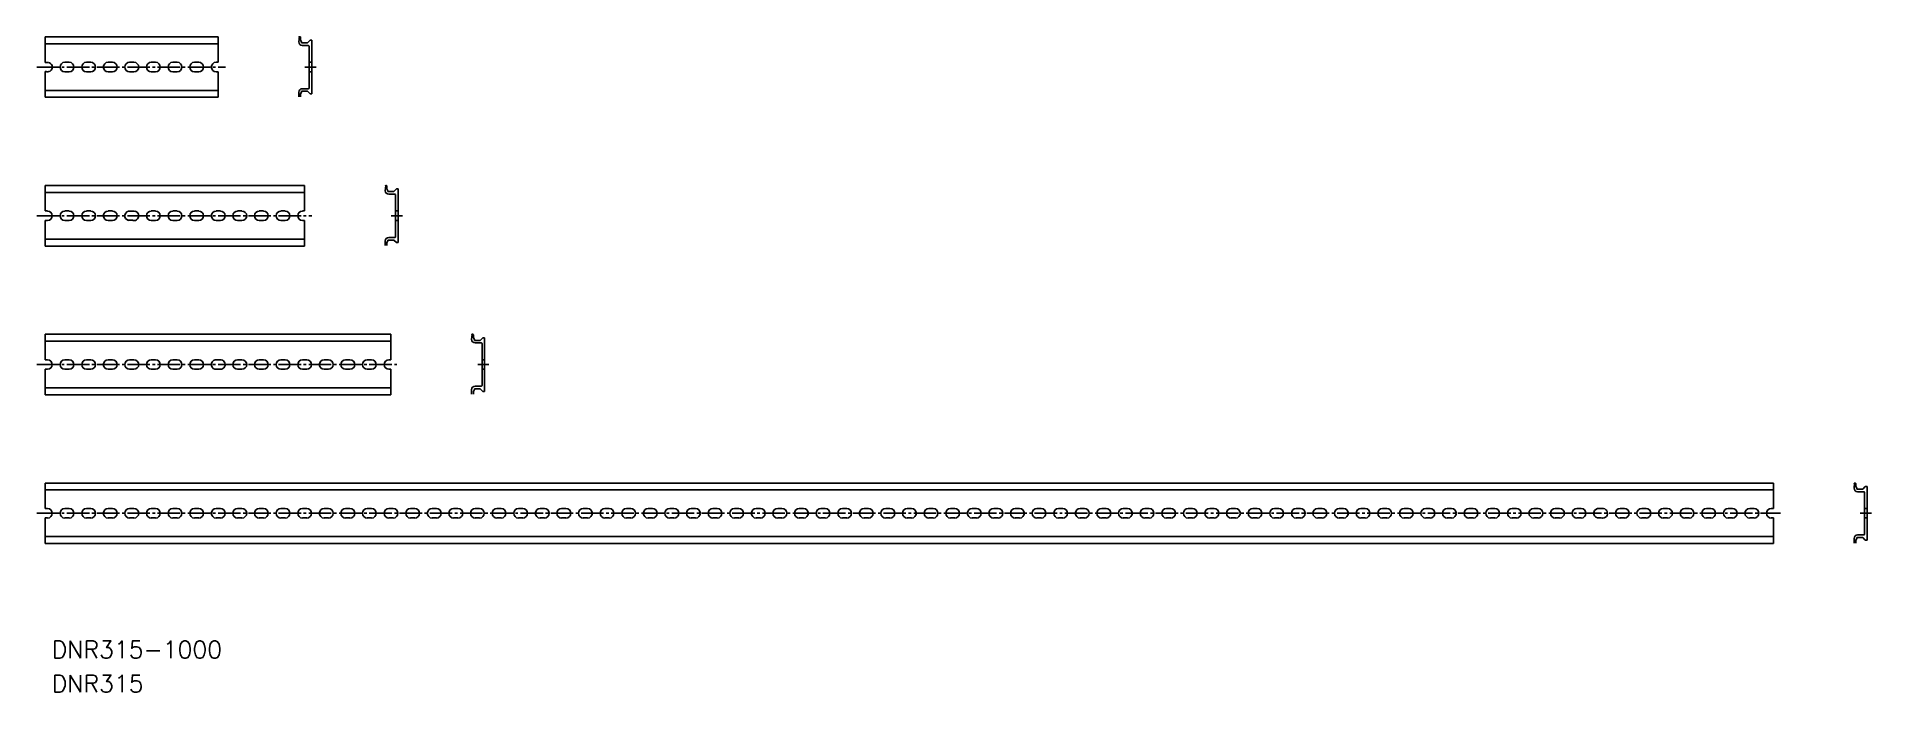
# Model space of a CAD drawing. Extents: x -837 to 224, y 81 to 460.
import ezdxf

# ---------------------------------------------------------------- set-up
doc = ezdxf.new("R2010")
doc.units = 0
doc.linetypes.add('CENTER', pattern=[17.5, 13, -1.5, 1.5, -1.5])
doc.linetypes.add('DASHED', pattern=[3.5, 2, -1.5])
doc.layers.get('0').update_dxf_attribs({"linetype": 'CONTINUOUS'})
doc.layers.add('CENTER', color=1, linetype='CENTER')
doc.styles.get("Standard").update_dxf_attribs({"font": 'txt.shx', "bigfont": '@extfont2.shx'})

msp = doc.modelspace()

# ---------------------------------------------------------------- linework, layer by layer
at = {"color": 7, "linetype": 'CONTINUOUS'}
for p, q in [((-832.3, 460.3), (-732.3, 460.3)), ((-832.3, 445.6), (-832.3, 460.3)), ((-832.3, 460.3), (-832.3, 445.5)), ((-732.3, 460.3), (-732.3, 445.6)), ((-685.6, 457.3), (-685.3, 460.3)), ((-684.9, 460.3), (-685.3, 460.3)), ((-684.6, 458.3), (-684.6, 460)), ((-684, 457.3), (-684.6, 458.3)), ((-684, 457.3), (-684, 456.8)), ((-684, 456.8), (-680.6, 456.8)), ((-679.1, 458.3), (-680.6, 456.8)), ((-678.1, 458.3), (-679.1, 458.3)), ((-678.1, 427.3), (-678.1, 458.3)), ((-832.3, 456.3), (-732.3, 456.3)), ((-683.6, 455.3), (-680.1, 455.3)), ((-679.6, 430.8), (-679.6, 454.8)), ((-830.6, 445.5), (-832.3, 445.5)), ((-832.3, 440.2), (-831.7, 440.2)), ((-832.3, 440.2), (-832.3, 425.3)), ((-818.5, 445.6), (-821, 445.6)), ((-818.5, 440.1), (-821, 440.1)), ((-806, 445.6), (-808.5, 445.6)), ((-806, 440.1), (-808.5, 440.1)), ((-793.5, 445.6), (-796, 445.6)), ((-793.5, 440.1), (-796, 440.1)), ((-781, 445.6), (-783.5, 445.6)), ((-781, 440.1), (-783.5, 440.1)), ((-769.8, 445.6), (-771, 445.6)), ((-768.5, 445.6), (-771, 445.6)), ((-769.8, 440.1), (-771, 440.1)), ((-768.5, 440.1), (-771, 440.1)), ((-756, 445.6), (-758.5, 445.6)), ((-756, 440.1), (-758.5, 440.1)), ((-743.5, 445.6), (-746, 445.6)), ((-743.5, 440.1), (-746, 440.1)), ((-732.3, 445.6), (-733.5, 445.6)), ((-732.3, 440.1), (-733.5, 440.1)), ((-732.3, 440.1), (-732.3, 425.3)), ((-832.3, 429.3), (-732.3, 429.3)), ((-732.3, 425.3), (-832.3, 425.3)), ((-685.6, 428.3), (-685.6, 425.6)), ((-684, 428.3), (-684.6, 427.3)), ((-684.6, 427.3), (-684.6, 425.6)), ((-684, 428.8), (-680.6, 428.8)), ((-684, 428.3), (-684, 428.8)), ((-683.6, 430.3), (-680.1, 430.3)), ((-679.1, 427.3), (-680.6, 428.8)), ((-678.1, 427.3), (-679.1, 427.3)), ((-832.3, 374.3), (-682.3, 374.3)), ((-832.3, 359.6), (-832.3, 374.3)), ((-832.3, 374.3), (-832.3, 359.6)), ((-682.3, 374.3), (-682.3, 359.6)), ((-635.6, 371.3), (-635.3, 374.3)), ((-634.9, 374.3), (-635.3, 374.3)), ((-634.6, 372.3), (-634.6, 374)), ((-634, 371.3), (-634.6, 372.3)), ((-629.1, 372.3), (-630.6, 370.8)), ((-628.1, 372.3), (-629.1, 372.3)), ((-628.1, 341.3), (-628.1, 372.3)), ((-832.3, 370.3), (-682.3, 370.3)), ((-634, 371.3), (-634, 370.8)), ((-634, 370.8), (-630.6, 370.8)), ((-633.6, 369.3), (-630.1, 369.3)), ((-629.6, 344.8), (-629.6, 368.8)), ((-832.3, 359.6), (-831, 359.6)), ((-832.3, 354.1), (-831, 354.1)), ((-832.3, 339.3), (-832.3, 354.1)), ((-832.3, 354.1), (-832.3, 339.3)), ((-821, 359.6), (-818.5, 359.6)), ((-821, 354.1), (-818.5, 354.1)), ((-808.5, 359.6), (-806, 359.6)), ((-808.5, 354.1), (-806, 354.1)), ((-796, 359.6), (-793.5, 359.6)), ((-796, 354.1), (-793.5, 354.1)), ((-784.2, 354.2), (-781.7, 354.2)), ((-780.6, 359.5), (-783.1, 359.5)), ((-768.5, 359.6), (-771, 359.6)), ((-768.5, 354.1), (-771, 354.1)), ((-756, 359.6), (-758.5, 359.6)), ((-756, 354.1), (-758.5, 354.1)), ((-743.5, 359.6), (-746, 359.6)), ((-743.5, 354.1), (-746, 354.1)), ((-731, 359.6), (-733.5, 359.6)), ((-731, 354.1), (-733.5, 354.1)), ((-719.8, 359.6), (-721, 359.6)), ((-718.5, 359.6), (-721, 359.6)), ((-719.8, 354.1), (-721, 354.1)), ((-718.5, 354.1), (-721, 354.1)), ((-706, 359.6), (-708.5, 359.6)), ((-706, 354.1), (-708.5, 354.1)), ((-693.5, 359.6), (-696, 359.6)), ((-693.5, 354.1), (-696, 354.1)), ((-682.3, 359.6), (-683.5, 359.6)), ((-682.3, 354.1), (-683.5, 354.1)), ((-682.3, 354.1), (-682.3, 339.3)), ((-832.3, 343.3), (-682.3, 343.3)), ((-635.6, 342.3), (-635.6, 339.6)), ((-634, 342.3), (-634.6, 341.3)), ((-634.6, 341.3), (-634.6, 339.6)), ((-634, 342.8), (-630.6, 342.8)), ((-634, 342.3), (-634, 342.8)), ((-633.6, 344.3), (-630.1, 344.3)), ((-629.1, 341.3), (-630.6, 342.8)), ((-628.1, 341.3), (-629.1, 341.3)), ((-682.3, 339.3), (-832.3, 339.3)), ((-832.3, 288.3), (-632.3, 288.3)), ((-832.3, 273.6), (-832.3, 288.3)), ((-832.3, 288.3), (-832.3, 273.6)), ((-632.3, 288.3), (-632.3, 273.6)), ((-585.6, 285.3), (-585.3, 288.3)), ((-584.9, 288.3), (-585.3, 288.3)), ((-584.6, 286.3), (-584.6, 288)), ((-832.3, 284.3), (-632.3, 284.3)), ((-584, 285.3), (-584.6, 286.3)), ((-584, 285.3), (-584, 284.8)), ((-584, 284.8), (-580.6, 284.8)), ((-583.6, 283.3), (-580.1, 283.3)), ((-579.1, 286.3), (-580.6, 284.8)), ((-579.6, 258.8), (-579.6, 282.8)), ((-578.1, 286.3), (-579.1, 286.3)), ((-578.1, 255.3), (-578.1, 286.3)), ((-832.3, 273.6), (-831, 273.6)), ((-832.3, 268.1), (-831, 268.1)), ((-832.3, 253.3), (-832.3, 268.1)), ((-832.3, 268.1), (-832.3, 253.3)), ((-821, 273.6), (-818.5, 273.6)), ((-821, 268.1), (-818.5, 268.1)), ((-808.5, 273.6), (-806, 273.6)), ((-808.5, 268.1), (-806, 268.1)), ((-796, 273.6), (-793.5, 273.6)), ((-796, 268.1), (-793.5, 268.1)), ((-783.5, 273.6), (-781, 273.6)), ((-783.5, 268.1), (-781, 268.1)), ((-771, 273.6), (-768.5, 273.6)), ((-771, 268.1), (-768.5, 268.1)), ((-758.5, 273.6), (-756, 273.6)), ((-758.5, 268.1), (-756, 268.1)), ((-746, 273.6), (-743.5, 273.6)), ((-746, 268.1), (-743.5, 268.1)), ((-734.2, 268.2), (-731.7, 268.2)), ((-730.6, 273.5), (-733.1, 273.5)), ((-718.5, 273.6), (-721, 273.6)), ((-718.5, 268.1), (-721, 268.1)), ((-706, 273.6), (-708.5, 273.6)), ((-706, 268.1), (-708.5, 268.1)), ((-693.5, 273.6), (-696, 273.6)), ((-693.5, 268.1), (-696, 268.1)), ((-681, 273.6), (-683.5, 273.6)), ((-681, 268.1), (-683.5, 268.1)), ((-669.8, 273.6), (-671, 273.6)), ((-668.5, 273.6), (-671, 273.6)), ((-669.8, 268.1), (-671, 268.1)), ((-668.5, 268.1), (-671, 268.1)), ((-656, 273.6), (-658.5, 273.6)), ((-656, 268.1), (-658.5, 268.1)), ((-643.5, 273.6), (-646, 273.6)), ((-643.5, 268.1), (-646, 268.1)), ((-632.3, 273.6), (-633.5, 273.6)), ((-632.3, 268.1), (-633.5, 268.1)), ((-632.3, 268.1), (-632.3, 253.3)), ((-832.3, 257.3), (-632.3, 257.3)), ((-585.6, 256.3), (-585.6, 253.6)), ((-584, 256.3), (-584.6, 255.3)), ((-584.6, 255.3), (-584.6, 253.6)), ((-584, 256.8), (-580.6, 256.8)), ((-584, 256.3), (-584, 256.8)), ((-583.6, 258.3), (-580.1, 258.3)), ((-579.1, 255.3), (-580.6, 256.8)), ((-578.1, 255.3), (-579.1, 255.3)), ((-632.3, 253.3), (-832.3, 253.3)), ((-832.3, 202.3), (167.7, 202.3)), ((-832.3, 187.6), (-832.3, 202.3)), ((167.7, 202.3), (167.7, 187.6)), ((214.4, 199.3), (214.7, 202.3)), ((215.1, 202.3), (214.7, 202.3)), ((215.4, 200.3), (215.4, 202)), ((-832.3, 198.3), (167.7, 198.3)), ((216, 199.3), (215.4, 200.3)), ((216, 199.3), (216, 198.8)), ((216, 198.8), (219.4, 198.8)), ((216.4, 197.3), (219.9, 197.3)), ((220.9, 200.3), (219.4, 198.8)), ((220.4, 172.8), (220.4, 196.8)), ((221.9, 200.3), (220.9, 200.3)), ((221.9, 169.3), (221.9, 200.3)), ((-832.3, 187.6), (-831, 187.6)), ((-832.3, 182.1), (-831, 182.1)), ((-832.3, 167.3), (-832.3, 182.1)), ((-821, 187.6), (-818.5, 187.6)), ((-821, 182.1), (-818.5, 182.1)), ((-808.5, 187.6), (-806, 187.6)), ((-808.5, 182.1), (-806, 182.1)), ((-796, 187.6), (-793.5, 187.6)), ((-796, 182.1), (-793.5, 182.1)), ((-783.5, 187.6), (-781, 187.6)), ((-783.5, 182.1), (-781, 182.1)), ((-771, 187.6), (-768.5, 187.6)), ((-771, 182.1), (-768.5, 182.1)), ((-758.5, 187.6), (-756, 187.6)), ((-758.5, 182.1), (-756, 182.1)), ((-746, 187.6), (-743.5, 187.6)), ((-746, 182.1), (-743.5, 182.1)), ((-733.5, 187.6), (-731, 187.6)), ((-733.5, 182.1), (-731, 182.1)), ((-721, 187.6), (-718.5, 187.6)), ((-721, 182.1), (-718.5, 182.1)), ((-708.5, 187.6), (-706, 187.6)), ((-708.5, 182.1), (-706, 182.1)), ((-696, 187.6), (-693.5, 187.6)), ((-696, 182.1), (-693.5, 182.1)), ((-683.5, 187.6), (-681, 187.6)), ((-683.5, 182.1), (-681, 182.1)), ((-671, 187.6), (-668.5, 187.6)), ((-671, 182.1), (-668.5, 182.1)), ((-658.5, 187.6), (-656, 187.6)), ((-658.5, 182.1), (-656, 182.1)), ((-646, 187.6), (-643.5, 187.6)), ((-646, 182.1), (-643.5, 182.1)), ((-633.5, 187.6), (-631, 187.6)), ((-633.5, 182.1), (-631, 182.1)), ((-621, 187.6), (-618.5, 187.6)), ((-621, 182.1), (-618.5, 182.1)), ((-608.5, 187.6), (-606, 187.6)), ((-608.5, 182.1), (-606, 182.1)), ((-596, 187.6), (-593.5, 187.6)), ((-596, 182.1), (-593.5, 182.1)), ((-583.5, 187.6), (-581, 187.6)), ((-583.5, 182.1), (-581, 182.1)), ((-571, 187.6), (-568.5, 187.6)), ((-571, 182.1), (-568.5, 182.1)), ((-558.5, 187.6), (-556, 187.6)), ((-558.5, 182.1), (-556, 182.1)), ((-546, 187.6), (-543.5, 187.6)), ((-546, 182.1), (-543.5, 182.1)), ((-533.5, 187.6), (-531, 187.6)), ((-533.5, 182.1), (-531, 182.1)), ((-521, 187.6), (-518.5, 187.6)), ((-521, 182.1), (-518.5, 182.1)), ((-508.5, 187.6), (-506, 187.6)), ((-508.5, 182.1), (-506, 182.1)), ((-496, 187.6), (-493.5, 187.6)), ((-496, 182.1), (-493.5, 182.1)), ((-483.5, 187.6), (-481, 187.6)), ((-483.5, 182.1), (-481, 182.1)), ((-471, 187.6), (-468.5, 187.6)), ((-471, 182.1), (-468.5, 182.1)), ((-458.5, 187.6), (-456, 187.6)), ((-458.5, 182.1), (-456, 182.1)), ((-446, 187.6), (-443.5, 187.6)), ((-446, 182.1), (-443.5, 182.1)), ((-433.5, 187.6), (-431, 187.6)), ((-433.5, 182.1), (-431, 182.1)), ((-421, 187.6), (-418.5, 187.6)), ((-421, 182.1), (-418.5, 182.1)), ((-408.5, 187.6), (-406, 187.6)), ((-408.5, 182.1), (-406, 182.1)), ((-396, 187.6), (-393.5, 187.6)), ((-396, 182.1), (-393.5, 182.1)), ((-383.5, 187.6), (-381, 187.6)), ((-383.5, 182.1), (-381, 182.1)), ((-371, 187.6), (-368.5, 187.6)), ((-371, 182.1), (-368.5, 182.1)), ((-358.5, 187.6), (-356, 187.6)), ((-358.5, 182.1), (-356, 182.1)), ((-346, 187.6), (-343.5, 187.6)), ((-346, 182.1), (-343.5, 182.1)), ((-333.5, 187.6), (-331, 187.6)), ((-333.5, 182.1), (-331, 182.1)), ((-321, 187.6), (-318.5, 187.6)), ((-321, 182.1), (-318.5, 182.1)), ((-308.5, 187.6), (-306, 187.6)), ((-308.5, 182.1), (-306, 182.1)), ((-296, 187.6), (-293.5, 187.6)), ((-296, 182.1), (-293.5, 182.1)), ((-283.5, 187.6), (-281, 187.6)), ((-283.5, 182.1), (-281, 182.1)), ((-271, 187.6), (-268.5, 187.6)), ((-271, 182.1), (-268.5, 182.1)), ((-258.5, 187.6), (-256, 187.6)), ((-258.5, 182.1), (-256, 182.1)), ((-246, 187.6), (-243.5, 187.6)), ((-246, 182.1), (-243.5, 182.1)), ((-233.5, 187.6), (-231, 187.6)), ((-233.5, 182.1), (-231, 182.1)), ((-221, 187.6), (-218.5, 187.6)), ((-221, 182.1), (-218.5, 182.1)), ((-208.5, 187.6), (-206, 187.6)), ((-208.5, 182.1), (-206, 182.1)), ((-196, 187.6), (-193.5, 187.6)), ((-196, 182.1), (-193.5, 182.1)), ((-183.5, 187.6), (-181, 187.6)), ((-183.5, 182.1), (-181, 182.1)), ((-171, 187.6), (-168.5, 187.6)), ((-171, 182.1), (-168.5, 182.1)), ((-158.5, 187.6), (-156, 187.6)), ((-158.5, 182.1), (-156, 182.1)), ((-146, 187.6), (-143.5, 187.6)), ((-146, 182.1), (-143.5, 182.1)), ((-133.5, 187.6), (-131, 187.6)), ((-133.5, 182.1), (-131, 182.1)), ((-121, 187.6), (-118.5, 187.6)), ((-121, 182.1), (-118.5, 182.1)), ((-108.5, 187.6), (-106, 187.6)), ((-108.5, 182.1), (-106, 182.1)), ((-96, 187.6), (-93.5, 187.6)), ((-96, 182.1), (-93.5, 182.1)), ((-83.5, 187.6), (-81, 187.6)), ((-83.5, 182.1), (-81, 182.1)), ((-71, 187.6), (-68.5, 187.6)), ((-71, 182.1), (-68.5, 182.1)), ((-58.5, 187.6), (-56, 187.6)), ((-58.5, 182.1), (-56, 182.1)), ((-46, 187.6), (-43.5, 187.6)), ((-46, 182.1), (-43.5, 182.1)), ((-33.5, 187.6), (-31, 187.6)), ((-33.5, 182.1), (-31, 182.1)), ((-21, 187.6), (-18.5, 187.6)), ((-21, 182.1), (-18.5, 182.1)), ((-8.5, 187.6), (-6, 187.6)), ((-8.5, 182.1), (-6, 182.1)), ((4, 187.6), (6.5, 187.6)), ((4, 182.1), (6.5, 182.1)), ((16.5, 187.6), (19, 187.6)), ((16.5, 182.1), (19, 182.1)), ((29, 187.6), (31.5, 187.6)), ((29, 182.1), (31.5, 182.1)), ((41.5, 187.6), (44, 187.6)), ((41.5, 182.1), (44, 182.1)), ((54, 187.6), (56.5, 187.6)), ((54, 182.1), (56.5, 182.1)), ((65.8, 182.2), (68.3, 182.2)), ((69.4, 187.5), (66.9, 187.5)), ((81.5, 187.6), (79, 187.6)), ((81.5, 182.1), (79, 182.1)), ((94, 187.6), (91.5, 187.6)), ((94, 182.1), (91.5, 182.1)), ((106.5, 187.6), (104, 187.6)), ((106.5, 182.1), (104, 182.1)), ((119, 187.6), (116.5, 187.6)), ((119, 182.1), (116.5, 182.1)), ((130.2, 187.6), (129, 187.6)), ((131.5, 187.6), (129, 187.6)), ((130.2, 182.1), (129, 182.1)), ((131.5, 182.1), (129, 182.1)), ((144, 187.6), (141.5, 187.6)), ((144, 182.1), (141.5, 182.1)), ((156.5, 187.6), (154, 187.6)), ((156.5, 182.1), (154, 182.1)), ((167.7, 187.6), (166.5, 187.6)), ((167.7, 182.1), (166.5, 182.1)), ((167.7, 182.1), (167.7, 167.3)), ((-832.3, 171.3), (167.7, 171.3)), ((214.4, 170.3), (214.4, 167.6)), ((216, 170.3), (215.4, 169.3)), ((216, 170.8), (219.4, 170.8)), ((216, 170.3), (216, 170.8)), ((216.4, 172.3), (219.9, 172.3)), ((220.9, 169.3), (219.4, 170.8)), ((167.7, 167.3), (-832.3, 167.3)), ((215.4, 169.3), (215.4, 167.6)), ((221.9, 169.3), (220.9, 169.3))]:
    msp.add_line(p, q, dxfattribs=at)
at = {"color": 3, "linetype": 'DASHED'}
for p, q in [((-678.1, 445.6), (-679.6, 445.6)), ((-678.1, 440.1), (-679.6, 440.1)), ((-628.1, 359.6), (-629.6, 359.6)), ((-628.1, 354.1), (-629.6, 354.1)), ((-578.1, 273.6), (-579.6, 273.6)), ((-578.1, 268.1), (-579.6, 268.1)), ((221.9, 187.6), (220.4, 187.6)), ((221.9, 182.1), (220.4, 182.1))]:
    msp.add_line(p, q, dxfattribs=at)
at = {"color": 7, "linetype": 'CONTINUOUS'}
for centre, radius, start, end in [((-685.3, 460), 0.3, 90, 180), ((-683.6, 457.3), 2, 180, 270), ((-684.9, 460), 0.3, 360, 90), ((-680.1, 454.8), 0.5, 360, 90), ((-831, 442.8), 2.75, 256.5224, 80.279), ((-821, 442.8), 2.75, 90, 270), ((-818.5, 442.8), 2.75, 270, 90), ((-808.5, 442.8), 2.75, 90, 270), ((-806, 442.8), 2.75, 270, 90), ((-796, 442.8), 2.75, 90, 270), ((-793.5, 442.8), 2.75, 270, 90), ((-783.5, 442.8), 2.75, 90, 270), ((-781, 442.8), 2.75, 270, 90), ((-771, 442.8), 2.75, 90, 270), ((-768.5, 442.8), 2.75, 270, 90), ((-758.5, 442.8), 2.75, 90, 270), ((-756, 442.8), 2.75, 270, 90), ((-746, 442.8), 2.75, 90, 270), ((-743.5, 442.8), 2.75, 270, 90), ((-733.5, 442.8), 2.75, 90, 270), ((-683.6, 428.3), 2, 90, 180), ((-680.1, 430.8), 0.5, 270, 360), ((-635.3, 374), 0.3, 90, 180), ((-634.9, 374), 0.3, 360, 90), ((-633.6, 371.3), 2, 180, 270), ((-630.1, 368.8), 0.5, 360, 90), ((-831, 356.8), 2.75, 270, 90), ((-821, 356.8), 2.75, 90, 270), ((-818.5, 356.8), 2.75, 270, 90), ((-808.5, 356.8), 2.75, 90, 270), ((-806, 356.8), 2.75, 270, 90), ((-796, 356.8), 2.75, 90, 270), ((-793.5, 356.8), 2.75, 270, 90), ((-783.5, 356.8), 2.75, 80.279, 256.5224), ((-781, 356.8), 2.75, 256.5224, 80.279), ((-771, 356.8), 2.75, 90, 270), ((-768.5, 356.8), 2.75, 270, 90), ((-758.5, 356.8), 2.75, 90, 270), ((-756, 356.8), 2.75, 270, 90), ((-746, 356.8), 2.75, 90, 270), ((-743.5, 356.8), 2.75, 270, 90), ((-733.5, 356.8), 2.75, 90, 270), ((-731, 356.8), 2.75, 270, 90), ((-721, 356.8), 2.75, 90, 270), ((-718.5, 356.8), 2.75, 270, 90), ((-708.5, 356.8), 2.75, 90, 270), ((-706, 356.8), 2.75, 270, 90), ((-696, 356.8), 2.75, 90, 270), ((-693.5, 356.8), 2.75, 270, 90), ((-683.5, 356.8), 2.75, 90, 270), ((-633.6, 342.3), 2, 90, 180), ((-630.1, 344.8), 0.5, 270, 360), ((-585.3, 288), 0.3, 90, 180), ((-584.9, 288), 0.3, 360, 90), ((-583.6, 285.3), 2, 180, 270), ((-580.1, 282.8), 0.5, 360, 90), ((-831, 270.8), 2.75, 270, 90), ((-821, 270.8), 2.75, 90, 270), ((-818.5, 270.8), 2.75, 270, 90), ((-808.5, 270.8), 2.75, 90, 270), ((-806, 270.8), 2.75, 270, 90), ((-796, 270.8), 2.75, 90, 270), ((-793.5, 270.8), 2.75, 270, 90), ((-783.5, 270.8), 2.75, 90, 270), ((-781, 270.8), 2.75, 270, 90), ((-771, 270.8), 2.75, 90, 270), ((-768.5, 270.8), 2.75, 270, 90), ((-758.5, 270.8), 2.75, 90, 270), ((-756, 270.8), 2.75, 270, 90), ((-746, 270.8), 2.75, 90, 270), ((-743.5, 270.8), 2.75, 270, 90), ((-733.5, 270.8), 2.75, 80.279, 256.5224), ((-731, 270.8), 2.75, 256.5224, 80.279), ((-721, 270.8), 2.75, 90, 270), ((-718.5, 270.8), 2.75, 270, 90), ((-708.5, 270.8), 2.75, 90, 270), ((-706, 270.8), 2.75, 270, 90), ((-696, 270.8), 2.75, 90, 270), ((-693.5, 270.8), 2.75, 270, 90), ((-683.5, 270.8), 2.75, 90, 270), ((-681, 270.8), 2.75, 270, 90), ((-671, 270.8), 2.75, 90, 270), ((-668.5, 270.8), 2.75, 270, 90), ((-658.5, 270.8), 2.75, 90, 270), ((-656, 270.8), 2.75, 270, 90), ((-646, 270.8), 2.75, 90, 270), ((-643.5, 270.8), 2.75, 270, 90), ((-633.5, 270.8), 2.75, 90, 270), ((-583.6, 256.3), 2, 90, 180), ((-580.1, 258.8), 0.5, 270, 360), ((214.7, 202), 0.3, 90, 180), ((215.1, 202), 0.3, 360, 90), ((216.4, 199.3), 2, 180, 270), ((219.9, 196.8), 0.5, 360, 90), ((-831, 184.8), 2.75, 270, 90), ((-821, 184.8), 2.75, 90, 270), ((-818.5, 184.8), 2.75, 270, 90), ((-808.5, 184.8), 2.75, 90, 270), ((-806, 184.8), 2.75, 270, 90), ((-796, 184.8), 2.75, 90, 270), ((-793.5, 184.8), 2.75, 270, 90), ((-783.5, 184.8), 2.75, 90, 270), ((-781, 184.8), 2.75, 270, 90), ((-771, 184.8), 2.75, 90, 270), ((-768.5, 184.8), 2.75, 270, 90), ((-758.5, 184.8), 2.75, 90, 270), ((-756, 184.8), 2.75, 270, 90), ((-746, 184.8), 2.75, 90, 270), ((-743.5, 184.8), 2.75, 270, 90), ((-733.5, 184.8), 2.75, 90, 270), ((-731, 184.8), 2.75, 270, 90), ((-721, 184.8), 2.75, 90, 270), ((-718.5, 184.8), 2.75, 270, 90), ((-708.5, 184.8), 2.75, 90, 270), ((-706, 184.8), 2.75, 270, 90), ((-696, 184.8), 2.75, 90, 270), ((-693.5, 184.8), 2.75, 270, 90), ((-683.5, 184.8), 2.75, 90, 270), ((-681, 184.8), 2.75, 270, 90), ((-671, 184.8), 2.75, 90, 270), ((-668.5, 184.8), 2.75, 270, 90), ((-658.5, 184.8), 2.75, 90, 270), ((-656, 184.8), 2.75, 270, 90), ((-646, 184.8), 2.75, 90, 270), ((-643.5, 184.8), 2.75, 270, 90), ((-633.5, 184.8), 2.75, 90, 270), ((-631, 184.8), 2.75, 270, 90), ((-621, 184.8), 2.75, 90, 270), ((-618.5, 184.8), 2.75, 270, 90), ((-608.5, 184.8), 2.75, 90, 270), ((-606, 184.8), 2.75, 270, 90), ((-596, 184.8), 2.75, 90, 270), ((-593.5, 184.8), 2.75, 270, 90), ((-583.5, 184.8), 2.75, 90, 270), ((-581, 184.8), 2.75, 270, 90), ((-571, 184.8), 2.75, 90, 270), ((-568.5, 184.8), 2.75, 270, 90), ((-558.5, 184.8), 2.75, 90, 270), ((-556, 184.8), 2.75, 270, 90), ((-546, 184.8), 2.75, 90, 270), ((-543.5, 184.8), 2.75, 270, 90), ((-533.5, 184.8), 2.75, 90, 270), ((-531, 184.8), 2.75, 270, 90), ((-521, 184.8), 2.75, 90, 270), ((-518.5, 184.8), 2.75, 270, 90), ((-508.5, 184.8), 2.75, 90, 270), ((-506, 184.8), 2.75, 270, 90), ((-496, 184.8), 2.75, 90, 270), ((-493.5, 184.8), 2.75, 270, 90), ((-483.5, 184.8), 2.75, 90, 270), ((-481, 184.8), 2.75, 270, 90), ((-471, 184.8), 2.75, 90, 270), ((-468.5, 184.8), 2.75, 270, 90), ((-458.5, 184.8), 2.75, 90, 270), ((-456, 184.8), 2.75, 270, 90), ((-446, 184.8), 2.75, 90, 270), ((-443.5, 184.8), 2.75, 270, 90), ((-433.5, 184.8), 2.75, 90, 270), ((-431, 184.8), 2.75, 270, 90), ((-421, 184.8), 2.75, 90, 270), ((-418.5, 184.8), 2.75, 270, 90), ((-408.5, 184.8), 2.75, 90, 270), ((-406, 184.8), 2.75, 270, 90), ((-396, 184.8), 2.75, 90, 270), ((-393.5, 184.8), 2.75, 270, 90), ((-383.5, 184.8), 2.75, 90, 270), ((-381, 184.8), 2.75, 270, 90), ((-371, 184.8), 2.75, 90, 270), ((-368.5, 184.8), 2.75, 270, 90), ((-358.5, 184.8), 2.75, 90, 270), ((-356, 184.8), 2.75, 270, 90), ((-346, 184.8), 2.75, 90, 270), ((-343.5, 184.8), 2.75, 270, 90), ((-333.5, 184.8), 2.75, 90, 270), ((-331, 184.8), 2.75, 270, 90), ((-321, 184.8), 2.75, 90, 270), ((-318.5, 184.8), 2.75, 270, 90), ((-308.5, 184.8), 2.75, 90, 270), ((-306, 184.8), 2.75, 270, 90), ((-296, 184.8), 2.75, 90, 270), ((-293.5, 184.8), 2.75, 270, 90), ((-283.5, 184.8), 2.75, 90, 270), ((-281, 184.8), 2.75, 270, 90), ((-271, 184.8), 2.75, 90, 270), ((-268.5, 184.8), 2.75, 270, 90), ((-258.5, 184.8), 2.75, 90, 270), ((-256, 184.8), 2.75, 270, 90), ((-246, 184.8), 2.75, 90, 270), ((-243.5, 184.8), 2.75, 270, 90), ((-233.5, 184.8), 2.75, 90, 270), ((-231, 184.8), 2.75, 270, 90), ((-221, 184.8), 2.75, 90, 270), ((-218.5, 184.8), 2.75, 270, 90), ((-208.5, 184.8), 2.75, 90, 270), ((-206, 184.8), 2.75, 270, 90), ((-196, 184.8), 2.75, 90, 270), ((-193.5, 184.8), 2.75, 270, 90), ((-183.5, 184.8), 2.75, 90, 270), ((-181, 184.8), 2.75, 270, 90), ((-171, 184.8), 2.75, 90, 270), ((-168.5, 184.8), 2.75, 270, 90), ((-158.5, 184.8), 2.75, 90, 270), ((-156, 184.8), 2.75, 270, 90), ((-146, 184.8), 2.75, 90, 270), ((-143.5, 184.8), 2.75, 270, 90), ((-133.5, 184.8), 2.75, 90, 270), ((-131, 184.8), 2.75, 270, 90), ((-121, 184.8), 2.75, 90, 270), ((-118.5, 184.8), 2.75, 270, 90), ((-108.5, 184.8), 2.75, 90, 270), ((-106, 184.8), 2.75, 270, 90), ((-96, 184.8), 2.75, 90, 270), ((-93.5, 184.8), 2.75, 270, 90), ((-83.5, 184.8), 2.75, 90, 270), ((-81, 184.8), 2.75, 270, 90), ((-71, 184.8), 2.75, 90, 270), ((-68.5, 184.8), 2.75, 270, 90), ((-58.5, 184.8), 2.75, 90, 270), ((-56, 184.8), 2.75, 270, 90), ((-46, 184.8), 2.75, 90, 270), ((-43.5, 184.8), 2.75, 270, 90), ((-33.5, 184.8), 2.75, 90, 270), ((-31, 184.8), 2.75, 270, 90), ((-21, 184.8), 2.75, 90, 270), ((-18.5, 184.8), 2.75, 270, 90), ((-8.5, 184.8), 2.75, 90, 270), ((-6, 184.8), 2.75, 270, 90), ((4, 184.8), 2.75, 90, 270), ((6.5, 184.8), 2.75, 270, 90), ((16.5, 184.8), 2.75, 90, 270), ((19, 184.8), 2.75, 270, 90), ((29, 184.8), 2.75, 90, 270), ((31.5, 184.8), 2.75, 270, 90), ((41.5, 184.8), 2.75, 90, 270), ((44, 184.8), 2.75, 270, 90), ((54, 184.8), 2.75, 90, 270), ((56.5, 184.8), 2.75, 270, 90), ((66.5, 184.8), 2.75, 80.279, 256.5224), ((69, 184.8), 2.75, 256.5224, 80.279), ((79, 184.8), 2.75, 90, 270), ((81.5, 184.8), 2.75, 270, 90), ((91.5, 184.8), 2.75, 90, 270), ((94, 184.8), 2.75, 270, 90), ((104, 184.8), 2.75, 90, 270), ((106.5, 184.8), 2.75, 270, 90), ((116.5, 184.8), 2.75, 90, 270), ((119, 184.8), 2.75, 270, 90), ((129, 184.8), 2.75, 90, 270), ((131.5, 184.8), 2.75, 270, 90), ((141.5, 184.8), 2.75, 90, 270), ((144, 184.8), 2.75, 270, 90), ((154, 184.8), 2.75, 90, 270), ((156.5, 184.8), 2.75, 270, 90), ((166.5, 184.8), 2.75, 90, 270), ((216.4, 170.3), 2, 90, 180), ((219.9, 172.8), 0.5, 270, 360)]:
    msp.add_arc(centre, radius, start, end, dxfattribs=at)
at = {"layer": 'CENTER', "color": 1, "linetype": 'CENTER'}
for p, q in [((-837.3, 442.8), (-728, 442.8)), ((-682.1, 442.8), (-675.6, 442.8)), ((-837.3, 356.8), (-678.1, 356.8)), ((-632.1, 356.8), (-625.6, 356.8)), ((-837.3, 270.8), (-628.1, 270.8)), ((-582.1, 270.8), (-575.6, 270.8)), ((-837.3, 184.8), (171.9, 184.8)), ((217.9, 184.8), (224.4, 184.8))]:
    msp.add_line(p, q, dxfattribs=at)

# ---------------------------------------------------------------- texts
for s, p in [('DNR315-1000', (-828.6, 101)), ('DNR315', (-828.6, 81.3))]:
    msp.add_text(s, height=10).set_placement(p)

doc.saveas('drawing.dxf')
